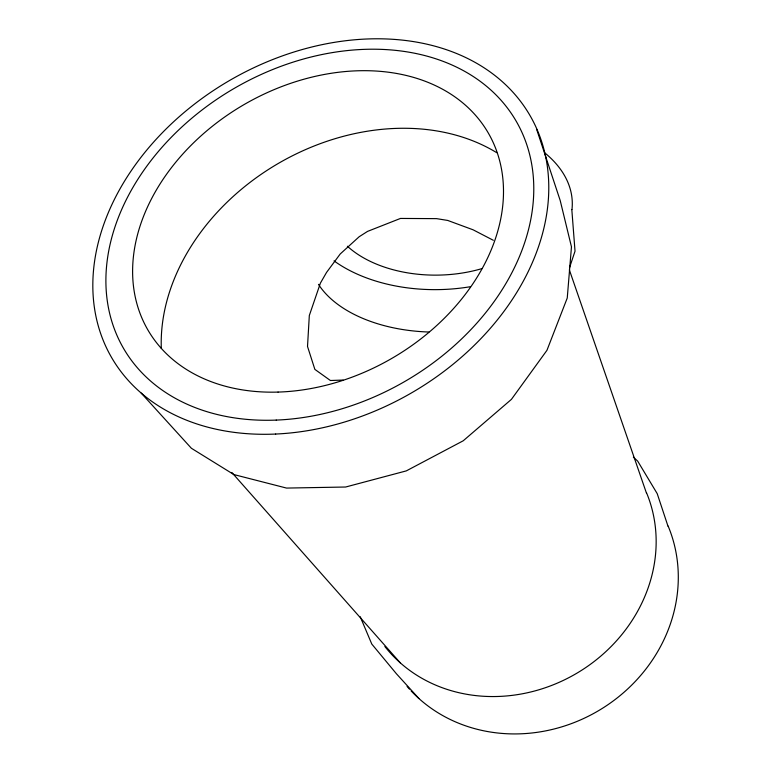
<?xml version="1.0" encoding="UTF-8"?>
<svg xmlns="http://www.w3.org/2000/svg" width="772" height="772" viewBox="0 0 772 772"><rect width="100%" height="100%" fill="white"/><g stroke="black" fill="none" stroke-linecap="round" stroke-linejoin="round"><path stroke-width="1.16" d="M569.504 267.71L575.024 251.17L571.82 209.588M343.125 380.065L330.416 380.509L314.86 369.383L307.517 346.464L309.321 315.507L320.399 283.121L326.556 272.41L340.22 253.978L359.144 236.753L367.54 231.397L400.465 218.437L436.576 218.64L447.741 220.445L473.12 229.815L493.356 240.304M633.368 457.149L637.691 461.125L657.213 493.655L667.983 526.186M141.199 393.083L191.379 448.262L233.848 474.558L286.557 488.078L345.644 487.016L406.294 470.891L463.21 440.793L511.431 399.356L546.952 350.314L567.246 298.04L571.463 246.847L560.211 200.537L536.627 129.262M418.984 698.573L396.364 673.705L371.776 644.041L360.244 616.76M231.851 472.493L400.263 662.82M569.331 269.804L646.405 492.98M428.942 332.018A127.66 75.868 -0.9 0 1 318.489 284.366M161.309 348.452A210.505 164.214 -30.1 0 1 278.007 163.616A210.505 164.214 -30.1 0 1 496.705 152.673M481.825 268.646A108.215 67.569 -0.9 0 1 347.4 246.239M668.156 526.118A154.767 140.967 -31 0 1 603.887 707.393A154.767 140.967 -31 0 1 411.148 690.95M409.498 689.155A154.767 140.967 -31 0 1 407.076 686.424M469.974 286.769A135.283 84.573 -0.9 0 1 334.035 260.878M544.82 152.914A135.283 84.573 -0.9 0 1 571.975 209.588M646.589 492.903A152.866 136.885 -30.8 0 1 576.404 673.473A152.866 136.885 -30.8 0 1 384.881 646.511M276.231 420.093A226.823 169.56 -30 0 0 523.03 134.839A226.823 169.56 -30 0 0 160.238 149.295A226.823 169.56 -30 0 0 276.231 420.093M278.055 392.079A196.638 146.844 -30 0 0 494.881 146.429A196.638 146.844 -30 0 0 181.237 155.78A196.638 146.844 -30 0 0 278.055 392.079M275.672 434.047A241.684 180.764 -30 0 0 536.897 129.146A241.684 180.764 -30 0 0 149.836 146.429A241.684 180.764 -30 0 0 275.672 434.047"/></g></svg>
